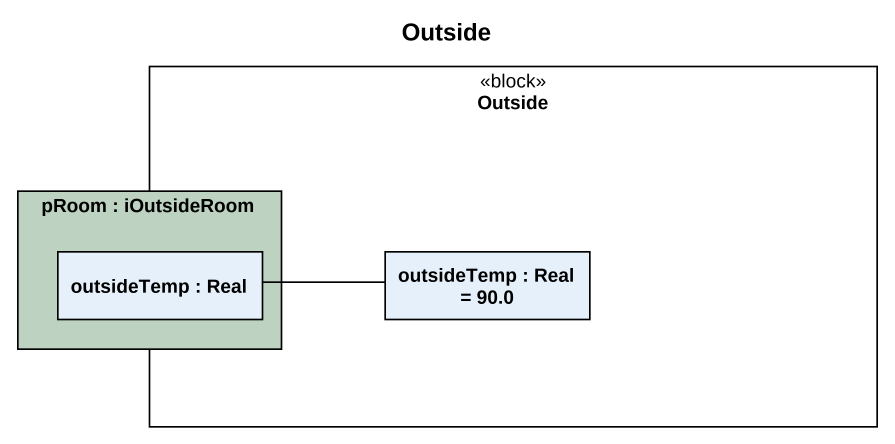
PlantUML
@startuml
title Outside
rectangle Outside <<block>> {
  rectangle "pRoom : iOutsideRoom" as pRoom #BDD2C1 {
    rectangle "outsideTemp : Real" as outsideTemp
  }
  rectangle "outsideTemp : Real = 90.0" as outsideTemp_2
}
outsideTemp_2 -left- outsideTemp
@enduml
